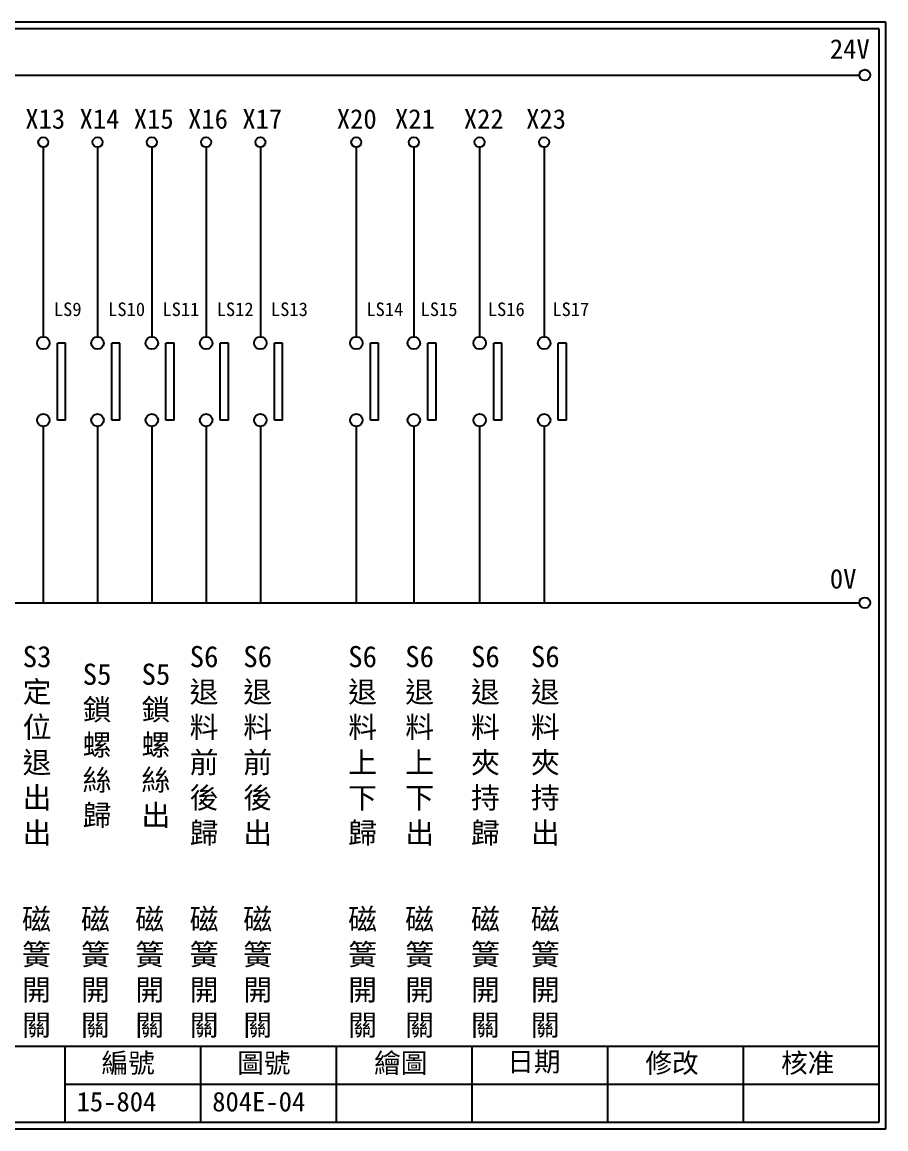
# Model space of a CAD drawing. Extents: x 325 to 612, y 3 to 207.
# Drawn here: x 453.1 to 612.3, y 3 to 207 of the extents above; entities that cross this region are included whole.
import ezdxf

# ---------------------------------------------------------------- set-up
doc = ezdxf.new("R2010")
doc.units = 0
doc.layers.get('0').update_dxf_attribs({"linetype": 'CONTINUOUS'})
doc.layers.add('圖框層', color=7, linetype='CONTINUOUS')
doc.layers.add('標尺寸層', color=3, linetype='CONTINUOUS')
doc.styles.add('CNS', font='romanc.shx', dxfattribs={"bigfont": 'chineset.shx'})
doc.styles.add('STSL', font='kaiu.ttf')

msp = doc.modelspace()

# ---------------------------------------------------------------- linework, layer by layer
for p, q in [((461.16, 147.83), (459.66, 147.83)), ((471.16, 147.83), (469.66, 147.83)), ((481.16, 147.83), (479.66, 147.83)), ((491.16, 147.83), (489.66, 147.83)), ((501.16, 147.83), (499.66, 147.83)), ((518.84, 147.83), (517.34, 147.83)), ((529.44, 147.83), (527.94, 147.83)), ((541.56, 147.83), (540.05, 147.83)), ((553.45, 147.83), (551.95, 147.83)), ((461.16, 133.6), (459.66, 133.6)), ((471.16, 133.6), (469.66, 133.6)), ((481.16, 133.6), (479.66, 133.6)), ((491.16, 133.6), (489.66, 133.6)), ((501.16, 133.6), (499.66, 133.6)), ((518.84, 133.6), (517.34, 133.6)), ((529.44, 133.6), (527.94, 133.6)), ((541.56, 133.6), (540.05, 133.6)), ((553.45, 133.6), (551.95, 133.6))]:
    msp.add_line(p, q)
for centre in [(608.44, 197.22), (608.44, 99.96)]:
    msp.add_circle(centre, 1)
at = {"layer": '圖框層', "color": 7}
for p, q in [((612.32, 206.97), (325.32, 206.97)), ((612.32, 3), (612.32, 206.97)), ((611.07, 205.72), (326.57, 205.72)), ((611.07, 4.25), (611.07, 205.72)), ((326.57, 18.25), (611.07, 18.25)), ((461.07, 4.25), (461.07, 18.25)), ((486.07, 4.25), (486.07, 18.25)), ((511.07, 4.25), (511.07, 18.25)), ((536.07, 4.25), (536.07, 18.25)), ((561.07, 4.25), (561.07, 18.25)), ((586.07, 4.25), (586.07, 18.25)), ((461.07, 11.25), (611.07, 11.25)), ((326.57, 4.25), (611.07, 4.25)), ((325.32, 3), (612.32, 3))]:
    msp.add_line(p, q, dxfattribs=at)
at = {"layer": '標尺寸層', "color": 7}
for p, q in [((329.84, 197.22), (607.44, 197.22)), ((457.05, 183.91), (457.05, 148.99)), ((467.05, 183.91), (467.05, 148.99)), ((477.05, 183.91), (477.05, 148.99)), ((487.05, 183.91), (487.05, 148.99)), ((497.05, 183.91), (497.05, 148.99)), ((514.73, 183.91), (514.73, 148.99)), ((525.33, 183.91), (525.33, 148.99)), ((537.45, 183.91), (537.45, 148.99)), ((549.34, 183.91), (549.34, 148.99)), ((459.66, 133.6), (459.66, 147.83)), ((461.16, 133.6), (461.16, 147.83)), ((469.66, 133.6), (469.66, 147.83)), ((471.16, 133.6), (471.16, 147.83)), ((479.66, 133.6), (479.66, 147.83)), ((481.16, 133.6), (481.16, 147.83)), ((489.66, 133.6), (489.66, 147.83)), ((491.16, 133.6), (491.16, 147.83)), ((499.66, 133.6), (499.66, 147.83)), ((501.16, 133.6), (501.16, 147.83)), ((517.34, 133.6), (517.34, 147.83)), ((518.84, 133.6), (518.84, 147.83)), ((527.94, 133.6), (527.94, 147.83)), ((529.44, 133.6), (529.44, 147.83)), ((540.05, 133.6), (540.05, 147.83)), ((541.56, 133.6), (541.56, 147.83)), ((551.95, 133.6), (551.95, 147.83)), ((553.45, 133.6), (553.45, 147.83)), ((457.05, 132.46), (457.05, 99.96)), ((457.05, 132.45), (457.05, 99.96)), ((467.05, 132.46), (467.05, 99.96)), ((467.05, 132.45), (467.05, 99.96)), ((477.05, 132.46), (477.05, 99.96)), ((477.05, 132.45), (477.05, 99.96)), ((487.05, 132.46), (487.05, 99.96)), ((487.05, 132.45), (487.05, 99.96)), ((497.05, 132.46), (497.05, 99.96)), ((497.05, 132.45), (497.05, 99.96)), ((514.73, 132.45), (514.73, 99.96)), ((525.33, 132.46), (525.33, 99.96)), ((525.33, 132.45), (525.33, 99.96)), ((537.45, 132.46), (537.45, 99.96)), ((537.45, 132.45), (537.45, 99.96)), ((549.34, 132.46), (549.34, 99.96)), ((549.34, 132.45), (549.34, 99.96)), ((330.05, 99.96), (607.44, 99.96))]:
    msp.add_line(p, q, dxfattribs=at)
for centre, radius in [((457.05, 184.83), 0.92), ((467.05, 184.83), 0.92), ((477.05, 184.83), 0.92), ((487.05, 184.83), 0.92), ((497.05, 184.83), 0.92), ((514.73, 184.83), 0.92), ((525.33, 184.83), 0.92), ((537.45, 184.83), 0.92), ((549.34, 184.83), 0.92), ((457.05, 147.83), 1.15), ((467.05, 147.83), 1.15), ((477.05, 147.83), 1.15), ((487.05, 147.83), 1.15), ((497.05, 147.83), 1.15), ((514.73, 147.83), 1.15), ((525.33, 147.83), 1.15), ((537.45, 147.83), 1.15), ((549.34, 147.83), 1.15), ((457.05, 133.6), 1.15), ((467.05, 133.6), 1.15), ((477.05, 133.6), 1.15), ((487.05, 133.6), 1.15), ((497.05, 133.6), 1.15), ((514.73, 133.6), 1.15), ((525.33, 133.6), 1.15), ((537.45, 133.6), 1.15), ((549.34, 133.6), 1.15)]:
    msp.add_circle(centre, radius, dxfattribs=at)

# ---------------------------------------------------------------- texts
at = {"layer": '圖框層', "color": 4, "style": 'STSL'}
for s, height, p in [('24V', 3.6, (602, 200.22)), ('X13', 3.6, (453.73, 187.33)), ('X14', 3.6, (463.73, 187.33)), ('X15', 3.6, (473.73, 187.33)), ('X16', 3.6, (483.73, 187.33)), ('X17', 3.6, (493.73, 187.33)), ('X20', 3.6, (511.14, 187.33)), ('X21', 3.6, (521.86, 187.33)), ('X22', 3.6, (534.55, 187.33)), ('X23', 3.6, (546.03, 187.33)), ('LS9', 2.5, (459, 152.8)), ('LS10', 2.5, (469, 152.8)), ('LS11', 2.5, (479, 152.8)), ('LS12', 2.5, (489, 152.8)), ('LS13', 2.5, (499, 152.8)), ('LS14', 2.5, (516.58, 152.8)), ('LS15', 2.5, (526.58, 152.8)), ('LS16', 2.5, (538.97, 152.8)), ('LS17', 2.5, (550.86, 152.8)), ('0V', 3.6, (602, 102.58)), ('編號', 3.6, (467.78, 13.34)), ('圖號', 3.6, (492.78, 13.34)), ('繪圖', 3.6, (518.01, 13.34)), ('日期', 3.6, (542.54, 13.59)), ('修改', 3.6, (568.01, 13.34)), ('核准', 3.6, (593.01, 13.34)), ('15-804', 3.6, (463.18, 6.22)), ('804E-04', 3.6, (488.18, 6.22))]:
    msp.add_text(s, height=height, dxfattribs=at).set_placement(p)
at = {"layer": '標尺寸層', "color": 7, "char_height": 3.9, "width": 4.9608, "attachment_point": 5, "style": 'CNS'}
for s, insert in [('{\\fDFKai-SB|b0|i0|c136|p65;S3定位退出\\P出}', (455.9, 73.58)), ('{\\fDFKai-SB|b0|i0|c136|p65;S6退料前後歸}', (486.68, 73.58)), ('{\\fDFKai-SB|b0|i0|c136|p65;S6退料前後出}', (496.56, 73.58)), ('{\\fDFKai-SB|b0|i0|c136|p65;S6退料上下歸}', (515.89, 73.58)), ('{\\fDFKai-SB|b0|i0|c136|p65;S6退料上下出}', (526.4, 73.58)), ('{\\fDFKai-SB|b0|i0|c136|p65;S6退料夾持歸}', (538.52, 73.58)), ('{\\fDFKai-SB|b0|i0|c136|p65;S6退料夾持出}', (549.56, 73.58)), ('{\\fDFKai-SB|b0|i0|c136|p65;S5鎖螺絲 歸}', (466.96, 73.58)), ('{\\fDFKai-SB|b0|i0|c136|p65;S5鎖螺絲出}', (477.8, 73.58)), ('{\\fDFKai-SB|b0|i0|c136|p65;磁簧開關}', (455.79, 31.68)), ('{\\fDFKai-SB|b0|i0|c136|p65;磁簧開關}', (466.65, 31.68)), ('{\\fDFKai-SB|b0|i0|c136|p65;磁簧開關}', (476.66, 31.68)), ('{\\fDFKai-SB|b0|i0|c136|p65;磁簧開關}', (486.68, 31.68)), ('{\\fDFKai-SB|b0|i0|c136|p65;磁簧開關}', (496.56, 31.68)), ('{\\fDFKai-SB|b0|i0|c136|p65;磁簧開關}', (515.89, 31.68)), ('{\\fDFKai-SB|b0|i0|c136|p65;磁簧開關}', (526.4, 31.68)), ('{\\fDFKai-SB|b0|i0|c136|p65;磁簧開關}', (538.52, 31.68)), ('{\\fDFKai-SB|b0|i0|c136|p65;磁簧開關}', (549.56, 31.68))]:
    msp.add_mtext(s, dxfattribs=dict(at, insert=insert))

doc.saveas('drawing.dxf')
